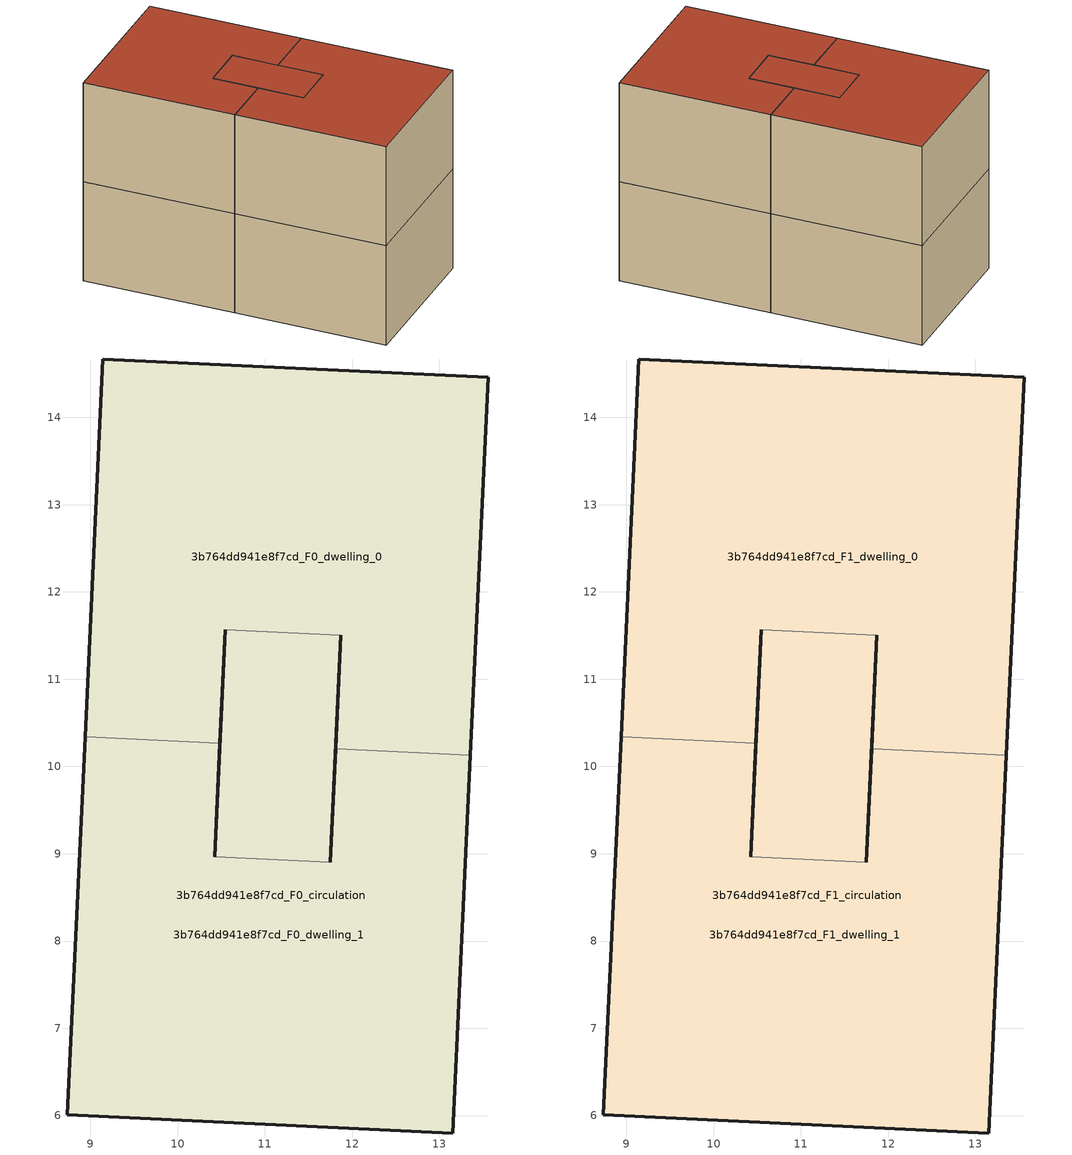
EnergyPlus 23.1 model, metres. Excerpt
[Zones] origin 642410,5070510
3b764dd941e8f7cd_F0_dwelling_0
 floor ground (EU_floor_Construction): 13.56,14.46 13.35,10.13 11.81,10.2 11.87,11.5 10.55,11.56 10.48,10.27 8.94,10.34 9.14,14.67 z0; 11.87,11.5 11.81,10.2 11.75,8.9 10.42,8.97 10.55,11.56 z0
 wall outside (EU_wall_Construction): 10.48,10.27 10.55,11.56 / 11.87,11.5 11.81,10.2 / 13.35,10.13 13.56,14.46 9.14,14.67 8.94,10.34 z0:3
 wall to 3b764dd941e8f7cd_F0_dwelling_1 (EU_wall_Construction): 8.94,10.34 10.48,10.27 / 11.81,10.2 13.35,10.13 z0:3
 wall to 3b764dd941e8f7cd_F0_circulation (EU_wall_Construction): 10.55,11.56 11.87,11.5 z0:3
3b764dd941e8f7cd_F0_dwelling_1
 floor ground (EU_floor_Construction): 13.35,10.13 13.15,5.8 8.74,6.01 8.94,10.34 10.48,10.27 10.42,8.97 11.75,8.9 11.81,10.2 z0; 11.87,11.5 11.81,10.2 11.75,8.9 10.42,8.97 10.55,11.56 z0
 wall outside (EU_wall_Construction): 11.81,10.2 11.75,8.9 / 10.42,8.97 10.48,10.27 / 8.94,10.34 8.74,6.01 13.15,5.8 13.35,10.13 z0:3
 wall to 3b764dd941e8f7cd_F0_circulation (EU_wall_Construction): 11.75,8.9 10.42,8.97 z0:3
3b764dd941e8f7cd_F0_circulation
 floor ground (EU_floor_Construction): 13.56,14.46 13.35,10.13 11.81,10.2 11.87,11.5 10.55,11.56 10.48,10.27 8.94,10.34 9.14,14.67 z0; 11.87,11.5 11.81,10.2 11.75,8.9 10.42,8.97 10.55,11.56 z0; 13.35,10.13 13.15,5.8 8.74,6.01 8.94,10.34 10.48,10.27 10.42,8.97 11.75,8.9 11.81,10.2 z0
 wall outside (EU_wall_Construction): 11.75,8.9 11.87,11.5 / 10.55,11.56 10.42,8.97 z0:3
3b764dd941e8f7cd_F1_dwelling_0
 floor outside (EU_floor_Construction): 13.56,14.46 13.35,10.13 11.81,10.2 11.87,11.5 10.55,11.56 10.48,10.27 8.94,10.34 9.14,14.67 z3; 11.87,11.5 11.81,10.2 11.75,8.9 10.42,8.97 10.55,11.56 z3
 wall outside (EU_wall_Construction): 10.48,10.27 10.55,11.56 / 11.87,11.5 11.81,10.2 / 13.35,10.13 13.56,14.46 9.14,14.67 8.94,10.34 z3:6
 wall to 3b764dd941e8f7cd_F1_dwelling_1 (EU_wall_Construction): 8.94,10.34 10.48,10.27 / 11.81,10.2 13.35,10.13 z3:6
 wall to 3b764dd941e8f7cd_F1_circulation (EU_wall_Construction): 10.55,11.56 11.87,11.5 z3:6
 roof outside (EU_roof_Construction): 13.35,10.13 13.56,14.46 9.14,14.67 8.94,10.34 10.48,10.27 10.55,11.56 11.87,11.5 11.81,10.2 z6; 11.75,8.9 11.81,10.2 11.87,11.5 10.55,11.56 10.42,8.97 z6
3b764dd941e8f7cd_F1_dwelling_1
 floor to 3b764dd941e8f7cd_F0_dwelling_1 (EU_floor_Construction): 13.35,10.13 13.15,5.8 8.74,6.01 8.94,10.34 10.48,10.27 10.42,8.97 11.75,8.9 11.81,10.2 z3; 11.87,11.5 11.81,10.2 11.75,8.9 10.42,8.97 10.55,11.56 z3
 wall outside (EU_wall_Construction): 11.81,10.2 11.75,8.9 / 10.42,8.97 10.48,10.27 / 8.94,10.34 8.74,6.01 13.15,5.8 13.35,10.13 z3:6
 wall to 3b764dd941e8f7cd_F1_circulation (EU_wall_Construction): 11.75,8.9 10.42,8.97 z3:6
 roof outside (EU_roof_Construction): 11.75,8.9 11.81,10.2 11.87,11.5 10.55,11.56 10.42,8.97 z6; 13.15,5.8 13.35,10.13 11.81,10.2 11.75,8.9 10.42,8.97 10.48,10.27 8.94,10.34 8.74,6.01 z6
3b764dd941e8f7cd_F1_circulation
 floor outside (EU_floor_Construction): 13.35,10.13 13.15,5.8 8.74,6.01 8.94,10.34 10.48,10.27 10.42,8.97 11.75,8.9 11.81,10.2 z3
 floor to 3b764dd941e8f7cd_F0_circulation (EU_floor_Construction): 11.87,11.5 11.81,10.2 11.75,8.9 10.42,8.97 10.55,11.56 z3; 13.56,14.46 13.35,10.13 11.81,10.2 11.87,11.5 10.55,11.56 10.48,10.27 8.94,10.34 9.14,14.67 z3
 wall outside (EU_wall_Construction): 11.75,8.9 11.87,11.5 / 10.55,11.56 10.42,8.97 z3:6
 roof outside (EU_roof_Construction): 13.35,10.13 13.56,14.46 9.14,14.67 8.94,10.34 10.48,10.27 10.55,11.56 11.87,11.5 11.81,10.2 z6; 11.75,8.9 11.81,10.2 11.87,11.5 10.55,11.56 10.42,8.97 z6; 13.15,5.8 13.35,10.13 11.81,10.2 11.75,8.9 10.42,8.97 10.48,10.27 8.94,10.34 8.74,6.01 z6
[Building]
EU S2 Campaign: North Axis=0; Terrain=City; Solar Distribution=FullExterior
[Site:Location]
Lyon-Bron: Latitude=45.75; Longitude=5; Time Zone=1; Elevation=198
[SizingPeriod:WeatherFileDays]
AnnualSizingPeriod: Begin Month=1; Begin Day of Month=1; End Month=12; End Day of Month=31; Day of Week for Start Day=Monday; Use Weather File Daylight Saving Period=No; Use Weather File Rain and Snow Indicators=No
[MATERIAL]
EU_InternalMass_Material: Roughness=MediumRough; Thickness=0.1; Conductivity=1; Density=1800; Specific Heat=900; Thermal Absorptance=0.9; Solar Absorptance=0.7; Visible Absorptance=0.7
[MATERIAL:NOMASS] Roughness=MediumRough; Thermal Absorptance=0.9; Solar Absorptance=0.7; Visible Absorptance=0.7
Name | Thermal Resistance
EU_wall_NoMass | 0.87146
EU_roof_NoMass | 0.842276
EU_floor_NoMass | 0.496999
[CONSTRUCTION]
EU_wall_Construction: EU_wall_NoMass
EU_roof_Construction: EU_roof_NoMass
EU_floor_Construction: EU_floor_NoMass
EU_InternalMass_Construction: EU_InternalMass_Material
[ZONE] Type=1; Multiplier=1; Ceiling Height=autocalculate; Floor Area=autocalculate; Part of Total Floor Area=Yes
Name | Volume
3b764dd941e8f7cd_F0_dwelling_0; 3b764dd941e8f7cd_F1_dwelling_0; 3b764dd941e8f7cd_F0_dwelling_1; 3b764dd941e8f7cd_F1_dwelling_1 | 62.6616
3b764dd941e8f7cd_F0_circulation; 3b764dd941e8f7cd_F1_circulation | 114.975
[INTERNALMASS] Construction=EU_InternalMass_Construction; Surface Area=17.4378
Name | Zone or ZoneList
3b764dd941e8f7cd_F0_dwelling_0_EU_InternalMass | 3b764dd941e8f7cd_F0_dwelling_0
3b764dd941e8f7cd_F0_dwelling_1_EU_InternalMass | 3b764dd941e8f7cd_F0_dwelling_1
3b764dd941e8f7cd_F1_dwelling_0_EU_InternalMass | 3b764dd941e8f7cd_F1_dwelling_0
3b764dd941e8f7cd_F1_dwelling_1_EU_InternalMass | 3b764dd941e8f7cd_F1_dwelling_1
[OTHEREQUIPMENT] Fuel Type=Electricity; Design Level Calculation Method=Watts/Area; Power per Zone Floor Area=1; Fraction Latent=0; Fraction Radiant=0; Fraction Lost=0; Carbon Dioxide Generation Rate=0; EndUse Subcategory=EU_Step8_InternalGains
Name | Zone or ZoneList or Space or SpaceList | Schedule
EU_Step8_InternalGain_3b764dd941e8f7cd_F0_dwelling_0_f000 | 3b764dd941e8f7cd_F0_dwelling_0 | EU_Step8_GainSchedule_3b764dd941e8f7cd_F0_dwelling_0_f000
EU_Step8_InternalGain_3b764dd941e8f7cd_F0_dwelling_1_f000 | 3b764dd941e8f7cd_F0_dwelling_1 | EU_Step8_GainSchedule_3b764dd941e8f7cd_F0_dwelling_1_f000
EU_Step8_InternalGain_3b764dd941e8f7cd_F1_dwelling_0_f000 | 3b764dd941e8f7cd_F1_dwelling_0 | EU_Step8_GainSchedule_3b764dd941e8f7cd_F1_dwelling_0_f000
EU_Step8_InternalGain_3b764dd941e8f7cd_F1_dwelling_1_f000 | 3b764dd941e8f7cd_F1_dwelling_1 | EU_Step8_GainSchedule_3b764dd941e8f7cd_F1_dwelling_1_f000
[ZONEINFILTRATION:DESIGNFLOWRATE] Schedule=EU_AlwaysOn; Design Flow Rate Calculation Method=Flow/Area; Flow Rate per Floor Area=0.0005; Constant Term Coefficient=1; Temperature Term Coefficient=0; Velocity Term Coefficient=0; Velocity Squared Term Coefficient=0
Name | Zone or ZoneList or Space or SpaceList
EU_Circulation_Infiltration_3b764dd941e8f7cd_F0_circulation | 3b764dd941e8f7cd_F0_circulation
EU_Circulation_Infiltration_3b764dd941e8f7cd_F1_circulation | 3b764dd941e8f7cd_F1_circulation
[ZONEVENTILATION:DESIGNFLOWRATE] Schedule=EU_AlwaysOn; Design Flow Rate Calculation Method=AirChanges/Hour; Air Changes per Hour=0.425; Ventilation Type=Natural; Fan Pressure Rise=0; Fan Total Efficiency=1; Constant Term Coefficient=1; Temperature Term Coefficient=0; Velocity Term Coefficient=0; Velocity Squared Term Coefficient=0; Minimum Indoor Temperature=-100; Maximum Indoor Temperature=100; Delta Temperature=-100; Minimum Outdoor Temperature=-100; Maximum Outdoor Temperature=100; Maximum Wind Speed=40
Name | Zone or ZoneList or Space or SpaceList
EU_ConstantAir_3b764dd941e8f7cd_F0_dwelling_0 | 3b764dd941e8f7cd_F0_dwelling_0
EU_ConstantAir_3b764dd941e8f7cd_F0_dwelling_1 | 3b764dd941e8f7cd_F0_dwelling_1
EU_ConstantAir_3b764dd941e8f7cd_F1_dwelling_0 | 3b764dd941e8f7cd_F1_dwelling_0
EU_ConstantAir_3b764dd941e8f7cd_F1_dwelling_1 | 3b764dd941e8f7cd_F1_dwelling_1
[HVACTEMPLATE:THERMOSTAT] Constant Heating Setpoint=20; Constant Cooling Setpoint=50
EU_HeatOnly_3b764dd941e8f7cd_F0_dwelling_0; EU_HeatOnly_3b764dd941e8f7cd_F0_dwelling_1; EU_HeatOnly_3b764dd941e8f7cd_F1_dwelling_0; EU_HeatOnly_3b764dd941e8f7cd_F1_dwelling_1
[HVACTEMPLATE:ZONE:IDEALLOADSAIRSYSTEM] System Availability Schedule=EU_AlwaysOn; Maximum Heating Supply Air Temperature=50; Minimum Cooling Supply Air Temperature=13; Maximum Heating Supply Air Humidity Ratio=0.0156; Minimum Cooling Supply Air Humidity Ratio=0.0077; Heating Limit=NoLimit; Cooling Limit=NoLimit; Heating Availability Schedule=EU_AlwaysOn; Cooling Availability Schedule=EU_CoolingOff; Dehumidification Control Type=ConstantSensibleHeatRatio; Cooling Sensible Heat Ratio=0.7; Dehumidification Setpoint=60; Humidification Control Type=None; Humidification Setpoint=30; Outdoor Air Method=None; Outdoor Air Flow Rate per Person=0.00944; Outdoor Air Flow Rate per Zone Floor Area=0; Outdoor Air Flow Rate per Zone=0; Demand Controlled Ventilation Type=None; Outdoor Air Economizer Type=NoEconomizer; Heat Recovery Type=None; Sensible Heat Recovery Effectiveness=0.7; Latent Heat Recovery Effectiveness=0.65
Name | Template Thermostat
3b764dd941e8f7cd_F0_dwelling_0 | EU_HeatOnly_3b764dd941e8f7cd_F0_dwelling_0
3b764dd941e8f7cd_F0_dwelling_1 | EU_HeatOnly_3b764dd941e8f7cd_F0_dwelling_1
3b764dd941e8f7cd_F1_dwelling_0 | EU_HeatOnly_3b764dd941e8f7cd_F1_dwelling_0
3b764dd941e8f7cd_F1_dwelling_1 | EU_HeatOnly_3b764dd941e8f7cd_F1_dwelling_1
[SIZING:ZONE] Zone Cooling Design Supply Air Temperature Input Method=SupplyAirTemperature; Zone Cooling Design Supply Air Temperature=13; Zone Heating Design Supply Air Temperature Input Method=SupplyAirTemperature; Zone Heating Design Supply Air Temperature=50; Zone Cooling Design Supply Air Humidity Ratio=0.008; Zone Heating Design Supply Air Humidity Ratio=0.008; Cooling Design Air Flow Method=DesignDay; Cooling Design Air Flow Rate=0; Cooling Minimum Air Flow per Zone Floor Area=0.000762; Cooling Minimum Air Flow=0; Cooling Minimum Air Flow Fraction=0.2; Heating Design Air Flow Method=DesignDay; Heating Design Air Flow Rate=0; Heating Maximum Air Flow per Zone Floor Area=0.002032; Heating Maximum Air Flow=0.141576; Heating Maximum Air Flow Fraction=0.3; Account for Dedicated Outdoor Air System=No; Dedicated Outdoor Air System Control Strategy=NeutralSupplyAir; Dedicated Outdoor Air Low Setpoint Temperature for Design=autosize; Dedicated Outdoor Air High Setpoint Temperature for Design=autosize; Zone Load Sizing Method=Sensible Load Only No Latent Load; Zone Latent Cooling Design Supply Air Humidity Ratio Input Method=HumidityRatioDifference; Zone Cooling Design Supply Air Humidity Ratio Difference=0.005; Zone Latent Heating Design Supply Air Humidity Ratio Input Method=HumidityRatioDifference; Zone Humidification Design Supply Air Humidity Ratio Difference=0.005
3b764dd941e8f7cd_F0_dwelling_0; 3b764dd941e8f7cd_F0_dwelling_1; 3b764dd941e8f7cd_F1_dwelling_0; 3b764dd941e8f7cd_F1_dwelling_1
[SCHEDULE:CONSTANT]
Name | Hourly Value
EU_AlwaysOn | 1
EU_CoolingOff | 0
[SCHEDULE:FILE] Column Number=1; Rows to Skip at Top=0; Number of Hours of Data=8760; Column Separator=Comma; Interpolate to Timestep=No; Minutes per Item=60; Adjust Schedule for Daylight Savings=Yes
Name | File
EU_Step8_GainSchedule_3b764dd941e8f7cd_F0_dwelling_0_f000 | ../../schedules/3b764dd941e8f7cd/3b764dd941e8f7cd_F0_dwelling_0_f000_gain.csv
EU_Step8_GainSchedule_3b764dd941e8f7cd_F0_dwelling_1_f000 | ../../schedules/3b764dd941e8f7cd/3b764dd941e8f7cd_F0_dwelling_1_f000_gain.csv
EU_Step8_GainSchedule_3b764dd941e8f7cd_F1_dwelling_0_f000 | ../../schedules/3b764dd941e8f7cd/3b764dd941e8f7cd_F1_dwelling_0_f000_gain.csv
EU_Step8_GainSchedule_3b764dd941e8f7cd_F1_dwelling_1_f000 | ../../schedules/3b764dd941e8f7cd/3b764dd941e8f7cd_F1_dwelling_1_f000_gain.csv
